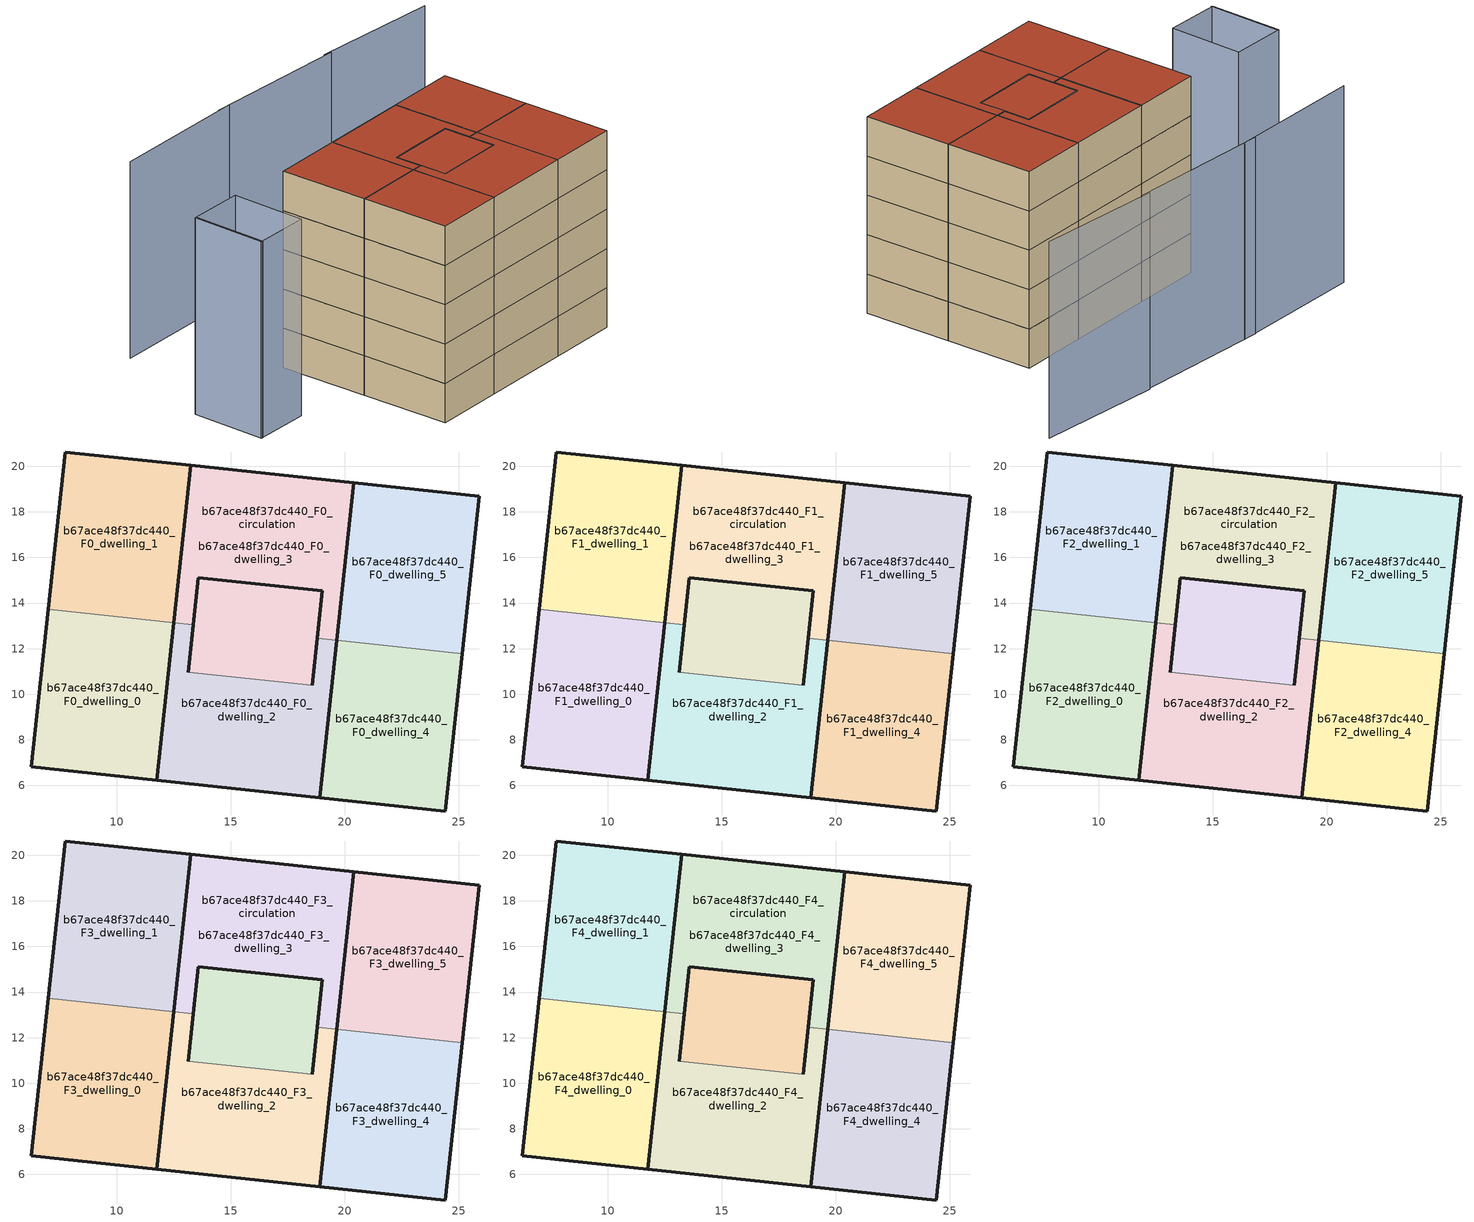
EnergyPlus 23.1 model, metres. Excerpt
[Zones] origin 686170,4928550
b67ace48f37dc440_F0_dwelling_0
 floor ground (EU_floor_Construction): 12.51,13.13 11.77,6.24 6.26,6.83 7,13.73 z0
 wall outside (EU_wall_Construction): 7,13.73 6.26,6.83 11.77,6.24 12.51,13.13 z0:3
 wall to b67ace48f37dc440_F0_dwelling_1 (EU_wall_Construction): 12.51,13.13 7,13.73 z0:3
b67ace48f37dc440_F0_dwelling_1
 floor ground (EU_floor_Construction): 13.25,20.03 12.51,13.13 7,13.73 7.74,20.62 z0
 wall outside (EU_wall_Construction): 12.51,13.13 13.25,20.03 7.74,20.62 7,13.73 z0:3
b67ace48f37dc440_F0_dwelling_2
 floor ground (EU_floor_Construction): 19.65,12.37 18.91,5.47 11.77,6.24 12.51,13.13 13.35,13.04 13.13,10.98 18.58,10.39 18.8,12.46 z0
 wall outside (EU_wall_Construction): 12.51,13.13 11.77,6.24 18.91,5.47 19.65,12.37 / 18.8,12.46 18.58,10.39 / 13.13,10.98 13.35,13.04 z0:3
 wall to b67ace48f37dc440_F0_dwelling_3 (EU_wall_Construction): 19.65,12.37 18.8,12.46 / 13.35,13.04 12.51,13.13 z0:3
 wall to b67ace48f37dc440_F0_circulation (EU_wall_Construction): 18.58,10.39 13.13,10.98 z0:3
b67ace48f37dc440_F0_dwelling_3
 floor ground (EU_floor_Construction): 20.39,19.26 19.65,12.37 18.8,12.46 19.02,14.53 15.25,14.93 13.58,15.11 13.35,13.04 12.51,13.13 13.25,20.03 z0; 19.02,14.53 18.8,12.46 18.58,10.39 13.13,10.98 13.58,15.11 15.25,14.93 z0
 wall outside (EU_wall_Construction): 13.35,13.04 13.58,15.11 19.02,14.53 18.8,12.46 / 19.65,12.37 20.39,19.26 13.25,20.03 12.51,13.13 z0:3
b67ace48f37dc440_F0_dwelling_4
 floor ground (EU_floor_Construction): 25.16,11.78 24.41,4.88 18.91,5.47 19.65,12.37 z0
 wall outside (EU_wall_Construction): 19.65,12.37 18.91,5.47 24.41,4.88 25.16,11.78 z0:3
 wall to b67ace48f37dc440_F0_dwelling_5 (EU_wall_Construction): 25.16,11.78 19.65,12.37 z0:3
b67ace48f37dc440_F0_dwelling_5
 floor ground (EU_floor_Construction): 25.9,18.67 25.16,11.78 19.65,12.37 20.39,19.26 z0
 wall outside (EU_wall_Construction): 25.16,11.78 25.9,18.67 20.39,19.26 19.65,12.37 z0:3
b67ace48f37dc440_F0_circulation
 floor ground (EU_floor_Construction): 20.39,19.26 19.65,12.37 18.8,12.46 19.02,14.53 15.25,14.93 13.58,15.11 13.35,13.04 12.51,13.13 13.25,20.03 z0; 19.02,14.53 18.8,12.46 18.58,10.39 13.13,10.98 13.58,15.11 15.25,14.93 z0
 wall outside (EU_wall_Construction): 18.58,10.39 19.02,14.53 13.58,15.11 13.13,10.98 z0:3
b67ace48f37dc440_F1_dwelling_0
 floor to b67ace48f37dc440_F0_dwelling_0 (EU_floor_Construction): 12.51,13.13 11.77,6.24 6.26,6.83 7,13.73 z3
 wall outside (EU_wall_Construction): 7,13.73 6.26,6.83 11.77,6.24 12.51,13.13 z3:6
 wall to b67ace48f37dc440_F1_dwelling_1 (EU_wall_Construction): 12.51,13.13 7,13.73 z3:6
b67ace48f37dc440_F1_dwelling_1
 floor to b67ace48f37dc440_F0_dwelling_1 (EU_floor_Construction): 13.25,20.03 12.51,13.13 7,13.73 7.74,20.62 z3
 wall outside (EU_wall_Construction): 12.51,13.13 13.25,20.03 7.74,20.62 7,13.73 z3:6
b67ace48f37dc440_F1_dwelling_2
 floor to b67ace48f37dc440_F0_dwelling_2 (EU_floor_Construction): 19.65,12.37 18.91,5.47 11.77,6.24 12.51,13.13 13.35,13.04 13.13,10.98 18.58,10.39 18.8,12.46 z3
 wall outside (EU_wall_Construction): 12.51,13.13 11.77,6.24 18.91,5.47 19.65,12.37 / 18.8,12.46 18.58,10.39 / 13.13,10.98 13.35,13.04 z3:6
 wall to b67ace48f37dc440_F1_dwelling_3 (EU_wall_Construction): 19.65,12.37 18.8,12.46 / 13.35,13.04 12.51,13.13 z3:6
 wall to b67ace48f37dc440_F1_circulation (EU_wall_Construction): 18.58,10.39 13.13,10.98 z3:6
b67ace48f37dc440_F1_dwelling_3
 floor outside (EU_floor_Construction): 20.39,19.26 19.65,12.37 18.8,12.46 19.02,14.53 15.25,14.93 13.58,15.11 13.35,13.04 12.51,13.13 13.25,20.03 z3
 floor to b67ace48f37dc440_F0_dwelling_3 (EU_floor_Construction): 19.02,14.53 18.8,12.46 18.58,10.39 13.13,10.98 13.58,15.11 14.55,15.01 z3
 wall outside (EU_wall_Construction): 13.35,13.04 13.58,15.11 19.02,14.53 18.8,12.46 / 19.65,12.37 20.39,19.26 13.25,20.03 12.51,13.13 z3:6
b67ace48f37dc440_F1_dwelling_4
 floor to b67ace48f37dc440_F0_dwelling_4 (EU_floor_Construction): 25.16,11.78 24.41,4.88 18.91,5.47 19.65,12.37 z3
 wall outside (EU_wall_Construction): 19.65,12.37 18.91,5.47 24.41,4.88 25.16,11.78 z3:6
 wall to b67ace48f37dc440_F1_dwelling_5 (EU_wall_Construction): 25.16,11.78 19.65,12.37 z3:6
b67ace48f37dc440_F1_dwelling_5
 floor to b67ace48f37dc440_F0_dwelling_5 (EU_floor_Construction): 25.9,18.67 25.16,11.78 19.65,12.37 20.39,19.26 z3
 wall outside (EU_wall_Construction): 25.16,11.78 25.9,18.67 20.39,19.26 19.65,12.37 z3:6
b67ace48f37dc440_F1_circulation
 floor to b67ace48f37dc440_F0_circulation (EU_floor_Construction): 20.39,19.26 19.65,12.37 18.8,12.46 19.02,14.53 15.25,14.93 13.58,15.11 13.35,13.04 12.51,13.13 13.25,20.03 z3; 19.02,14.53 18.8,12.46 18.58,10.39 13.13,10.98 13.58,15.11 17.09,14.73 z3
 wall outside (EU_wall_Construction): 18.58,10.39 19.02,14.53 13.58,15.11 13.13,10.98 z3:6
b67ace48f37dc440_F2_dwelling_0
 floor to b67ace48f37dc440_F1_dwelling_0 (EU_floor_Construction): 12.51,13.13 11.77,6.24 6.26,6.83 7,13.73 z6
 wall outside (EU_wall_Construction): 7,13.73 6.26,6.83 11.77,6.24 12.51,13.13 z6:9
 wall to b67ace48f37dc440_F2_dwelling_1 (EU_wall_Construction): 12.51,13.13 7,13.73 z6:9
b67ace48f37dc440_F2_dwelling_1
 floor to b67ace48f37dc440_F1_dwelling_1 (EU_floor_Construction): 13.25,20.03 12.51,13.13 7,13.73 7.74,20.62 z6
 wall outside (EU_wall_Construction): 12.51,13.13 13.25,20.03 7.74,20.62 7,13.73 z6:9
b67ace48f37dc440_F2_dwelling_2
 floor to b67ace48f37dc440_F1_dwelling_2 (EU_floor_Construction): 19.65,12.37 18.91,5.47 11.77,6.24 12.51,13.13 13.35,13.04 13.13,10.98 18.58,10.39 18.8,12.46 z6
 wall outside (EU_wall_Construction): 12.51,13.13 11.77,6.24 18.91,5.47 19.65,12.37 / 18.8,12.46 18.58,10.39 / 13.13,10.98 13.35,13.04 z6:9
 wall to b67ace48f37dc440_F2_dwelling_3 (EU_wall_Construction): 19.65,12.37 18.8,12.46 / 13.35,13.04 12.51,13.13 z6:9
 wall to b67ace48f37dc440_F2_circulation (EU_wall_Construction): 18.58,10.39 13.13,10.98 z6:9
b67ace48f37dc440_F2_dwelling_3
 floor outside (EU_floor_Construction): 20.39,19.26 19.65,12.37 18.8,12.46 19.02,14.53 15.25,14.93 13.58,15.11 13.35,13.04 12.51,13.13 13.25,20.03 z6
 floor to b67ace48f37dc440_F1_dwelling_3 (EU_floor_Construction): 19.02,14.53 18.8,12.46 18.58,10.39 13.13,10.98 13.58,15.11 14.55,15.01 z6
 wall outside (EU_wall_Construction): 13.35,13.04 13.58,15.11 19.02,14.53 18.8,12.46 / 19.65,12.37 20.39,19.26 13.25,20.03 12.51,13.13 z6:9
b67ace48f37dc440_F2_dwelling_4
 floor to b67ace48f37dc440_F1_dwelling_4 (EU_floor_Construction): 25.16,11.78 24.41,4.88 18.91,5.47 19.65,12.37 z6
 wall outside (EU_wall_Construction): 19.65,12.37 18.91,5.47 24.41,4.88 25.16,11.78 z6:9
 wall to b67ace48f37dc440_F2_dwelling_5 (EU_wall_Construction): 25.16,11.78 19.65,12.37 z6:9
b67ace48f37dc440_F2_dwelling_5
 floor to b67ace48f37dc440_F1_dwelling_5 (EU_floor_Construction): 25.9,18.67 25.16,11.78 19.65,12.37 20.39,19.26 z6
 wall outside (EU_wall_Construction): 25.16,11.78 25.9,18.67 20.39,19.26 19.65,12.37 z6:9
b67ace48f37dc440_F2_circulation
 floor to b67ace48f37dc440_F1_circulation (EU_floor_Construction): 20.39,19.26 19.65,12.37 18.8,12.46 19.02,14.53 15.25,14.93 13.58,15.11 13.35,13.04 12.51,13.13 13.25,20.03 z6; 19.02,14.53 18.8,12.46 18.58,10.39 13.13,10.98 13.58,15.11 17.09,14.73 z6
 wall outside (EU_wall_Construction): 18.58,10.39 19.02,14.53 13.58,15.11 13.13,10.98 z6:9
b67ace48f37dc440_F3_dwelling_0
 floor to b67ace48f37dc440_F2_dwelling_0 (EU_floor_Construction): 12.51,13.13 11.77,6.24 6.26,6.83 7,13.73 z9
 wall outside (EU_wall_Construction): 7,13.73 6.26,6.83 11.77,6.24 12.51,13.13 z9:12
 wall to b67ace48f37dc440_F3_dwelling_1 (EU_wall_Construction): 12.51,13.13 7,13.73 z9:12
b67ace48f37dc440_F3_dwelling_1
 floor to b67ace48f37dc440_F2_dwelling_1 (EU_floor_Construction): 13.25,20.03 12.51,13.13 7,13.73 7.74,20.62 z9
 wall outside (EU_wall_Construction): 12.51,13.13 13.25,20.03 7.74,20.62 7,13.73 z9:12
b67ace48f37dc440_F3_dwelling_2
 floor to b67ace48f37dc440_F2_dwelling_2 (EU_floor_Construction): 19.65,12.37 18.91,5.47 11.77,6.24 12.51,13.13 13.35,13.04 13.13,10.98 18.58,10.39 18.8,12.46 z9
 wall outside (EU_wall_Construction): 12.51,13.13 11.77,6.24 18.91,5.47 19.65,12.37 / 18.8,12.46 18.58,10.39 / 13.13,10.98 13.35,13.04 z9:12
 wall to b67ace48f37dc440_F3_dwelling_3 (EU_wall_Construction): 19.65,12.37 18.8,12.46 / 13.35,13.04 12.51,13.13 z9:12
 wall to b67ace48f37dc440_F3_circulation (EU_wall_Construction): 18.58,10.39 13.13,10.98 z9:12
b67ace48f37dc440_F3_dwelling_3
 floor outside (EU_floor_Construction): 20.39,19.26 19.65,12.37 18.8,12.46 19.02,14.53 15.25,14.93 13.58,15.11 13.35,13.04 12.51,13.13 13.25,20.03 z9
 floor to b67ace48f37dc440_F2_dwelling_3 (EU_floor_Construction): 19.02,14.53 18.8,12.46 18.58,10.39 13.13,10.98 13.58,15.11 14.55,15.01 z9
 wall outside (EU_wall_Construction): 13.35,13.04 13.58,15.11 19.02,14.53 18.8,12.46 / 19.65,12.37 20.39,19.26 13.25,20.03 12.51,13.13 z9:12
b67ace48f37dc440_F3_dwelling_4
 floor to b67ace48f37dc440_F2_dwelling_4 (EU_floor_Construction): 25.16,11.78 24.41,4.88 18.91,5.47 19.65,12.37 z9
 wall outside (EU_wall_Construction): 19.65,12.37 18.91,5.47 24.41,4.88 25.16,11.78 z9:12
 wall to b67ace48f37dc440_F3_dwelling_5 (EU_wall_Construction): 25.16,11.78 19.65,12.37 z9:12
b67ace48f37dc440_F3_dwelling_5
 floor to b67ace48f37dc440_F2_dwelling_5 (EU_floor_Construction): 25.9,18.67 25.16,11.78 19.65,12.37 20.39,19.26 z9
 wall outside (EU_wall_Construction): 25.16,11.78 25.9,18.67 20.39,19.26 19.65,12.37 z9:12
b67ace48f37dc440_F3_circulation
 floor to b67ace48f37dc440_F2_circulation (EU_floor_Construction): 20.39,19.26 19.65,12.37 18.8,12.46 19.02,14.53 15.25,14.93 13.58,15.11 13.35,13.04 12.51,13.13 13.25,20.03 z9; 19.02,14.53 18.8,12.46 18.58,10.39 13.13,10.98 13.58,15.11 17.09,14.73 z9
 wall outside (EU_wall_Construction): 18.58,10.39 19.02,14.53 13.58,15.11 13.13,10.98 z9:12
b67ace48f37dc440_F4_dwelling_0
 floor to b67ace48f37dc440_F3_dwelling_0 (EU_floor_Construction): 12.51,13.13 11.77,6.24 6.26,6.83 7,13.73 z12
 wall outside (EU_wall_Construction): 7,13.73 6.26,6.83 11.77,6.24 12.51,13.13 z12:15
 wall to b67ace48f37dc440_F4_dwelling_1 (EU_wall_Construction): 12.51,13.13 7,13.73 z12:15
 roof outside (EU_roof_Construction): 11.77,6.24 12.51,13.13 7,13.73 6.26,6.83 z15
b67ace48f37dc440_F4_dwelling_1
 floor to b67ace48f37dc440_F3_dwelling_1 (EU_floor_Construction): 13.25,20.03 12.51,13.13 7,13.73 7.74,20.62 z12
 wall outside (EU_wall_Construction): 12.51,13.13 13.25,20.03 7.74,20.62 7,13.73 z12:15
 roof outside (EU_roof_Construction): 12.51,13.13 13.25,20.03 7.74,20.62 7,13.73 z15
b67ace48f37dc440_F4_dwelling_2
 floor to b67ace48f37dc440_F3_dwelling_2 (EU_floor_Construction): 19.65,12.37 18.91,5.47 11.77,6.24 12.51,13.13 13.35,13.04 13.13,10.98 18.58,10.39 18.8,12.46 z12
 wall outside (EU_wall_Construction): 12.51,13.13 11.77,6.24 18.91,5.47 19.65,12.37 / 18.8,12.46 18.58,10.39 / 13.13,10.98 13.35,13.04 z12:15
 wall to b67ace48f37dc440_F4_dwelling_3 (EU_wall_Construction): 19.65,12.37 18.8,12.46 / 13.35,13.04 12.51,13.13 z12:15
 wall to b67ace48f37dc440_F4_circulation (EU_wall_Construction): 18.58,10.39 13.13,10.98 z12:15
 roof outside (EU_roof_Construction): 18.91,5.47 19.65,12.37 18.8,12.46 18.58,10.39 13.13,10.98 13.35,13.04 12.51,13.13 11.77,6.24 z15
b67ace48f37dc440_F4_dwelling_3
 floor outside (EU_floor_Construction): 20.39,19.26 19.65,12.37 18.8,12.46 19.02,14.53 15.25,14.93 13.58,15.11 13.35,13.04 12.51,13.13 13.25,20.03 z12
 floor to b67ace48f37dc440_F3_dwelling_3 (EU_floor_Construction): 19.02,14.53 18.8,12.46 18.58,10.39 13.13,10.98 13.58,15.11 14.55,15.01 z12
 wall outside (EU_wall_Construction): 13.35,13.04 13.58,15.11 19.02,14.53 18.8,12.46 / 19.65,12.37 20.39,19.26 13.25,20.03 12.51,13.13 z12:15
 roof outside (EU_roof_Construction): 19.02,14.53 18.8,12.46 18.58,10.39 13.13,10.98 13.58,15.11 15.25,14.93 z15; 20.39,19.26 19.65,12.37 18.8,12.46 19.02,14.53 15.25,14.93 13.58,15.11 13.35,13.04 12.51,13.13 13.25,20.03 z15
b67ace48f37dc440_F4_dwelling_4
 floor to b67ace48f37dc440_F3_dwelling_4 (EU_floor_Construction): 25.16,11.78 24.41,4.88 18.91,5.47 19.65,12.37 z12
 wall outside (EU_wall_Construction): 19.65,12.37 18.91,5.47 24.41,4.88 25.16,11.78 z12:15
 wall to b67ace48f37dc440_F4_dwelling_5 (EU_wall_Construction): 25.16,11.78 19.65,12.37 z12:15
 roof outside (EU_roof_Construction): 24.41,4.88 25.16,11.78 19.65,12.37 18.91,5.47 z15
b67ace48f37dc440_F4_dwelling_5
 floor to b67ace48f37dc440_F3_dwelling_5 (EU_floor_Construction): 25.9,18.67 25.16,11.78 19.65,12.37 20.39,19.26 z12
 wall outside (EU_wall_Construction): 25.16,11.78 25.9,18.67 20.39,19.26 19.65,12.37 z12:15
 roof outside (EU_roof_Construction): 25.16,11.78 25.9,18.67 20.39,19.26 19.65,12.37 z15
b67ace48f37dc440_F4_circulation
 floor to b67ace48f37dc440_F3_circulation (EU_floor_Construction): 20.39,19.26 19.65,12.37 18.8,12.46 19.02,14.53 15.25,14.93 13.58,15.11 13.35,13.04 12.51,13.13 13.25,20.03 z12; 19.02,14.53 18.8,12.46 18.58,10.39 13.13,10.98 13.58,15.11 17.09,14.73 z12
 wall outside (EU_wall_Construction): 18.58,10.39 19.02,14.53 13.58,15.11 13.13,10.98 z12:15
 roof outside (EU_roof_Construction): 19.02,14.53 18.8,12.46 18.58,10.39 13.13,10.98 13.58,15.11 15.25,14.93 z15; 20.39,19.26 19.65,12.37 18.8,12.46 19.02,14.53 15.25,14.93 13.58,15.11 13.35,13.04 12.51,13.13 13.25,20.03 z15
shading: -1.35,22.11 -2.12,16.35 / 34.27,25.32 24.41,27.38 / 24.93,27.15 13.42,29.19 / 14.52,29 3.58,30.33 / 2.89,21.55 2.11,15.82 / 2.11,15.82 -2.2,16.41 / -2.2,16.41 -1.41,22.14 / -1.41,22.14 2.89,21.55 z0:15
[Building]
EU S2 Campaign: North Axis=0; Terrain=City; Solar Distribution=FullExterior
[Site:Location]
Bologna: Latitude=44.5; Longitude=11.25; Time Zone=1; Elevation=37
[SizingPeriod:WeatherFileDays]
AnnualSizingPeriod: Begin Month=1; Begin Day of Month=1; End Month=12; End Day of Month=31; Day of Week for Start Day=Monday; Use Weather File Daylight Saving Period=No; Use Weather File Rain and Snow Indicators=No
[MATERIAL]
EU_InternalMass_Material: Roughness=MediumRough; Thickness=0.1; Conductivity=1; Density=1800; Specific Heat=900; Thermal Absorptance=0.9; Solar Absorptance=0.7; Visible Absorptance=0.7
[MATERIAL:NOMASS] Roughness=MediumRough; Thermal Absorptance=0.9; Solar Absorptance=0.7; Visible Absorptance=0.7
Name | Thermal Resistance
EU_wall_NoMass | 0.779417
EU_roof_NoMass | 0.435466
EU_floor_NoMass | 0.588222
[CONSTRUCTION]
EU_wall_Construction: EU_wall_NoMass
EU_roof_Construction: EU_roof_NoMass
EU_floor_Construction: EU_floor_NoMass
EU_InternalMass_Construction: EU_InternalMass_Material
[ZONE] Type=1; Multiplier=1; Ceiling Height=autocalculate; Floor Area=autocalculate; Part of Total Floor Area=Yes
Name | Volume
b67ace48f37dc440_F0_dwelling_0; b67ace48f37dc440_F1_dwelling_0; b67ace48f37dc440_F2_dwelling_0; b67ace48f37dc440_F3_dwelling_0; b67ace48f37dc440_F4_dwelling_0 | 115.217
b67ace48f37dc440_F0_dwelling_1; b67ace48f37dc440_F1_dwelling_1; b67ace48f37dc440_F2_dwelling_1; b67ace48f37dc440_F3_dwelling_1; b67ace48f37dc440_F4_dwelling_1; b67ace48f37dc440_F0_dwelling_2; b67ace48f37dc440_F1_dwelling_2; b67ace48f37dc440_F2_dwelling_2; b67ace48f37dc440_F3_dwelling_2; b67ace48f37dc440_F4_dwelling_2; b67ace48f37dc440_F0_dwelling_4; b67ace48f37dc440_F1_dwelling_4; b67ace48f37dc440_F2_dwelling_4; b67ace48f37dc440_F3_dwelling_4; b67ace48f37dc440_F4_dwelling_4; b67ace48f37dc440_F0_dwelling_5; b67ace48f37dc440_F1_dwelling_5; b67ace48f37dc440_F2_dwelling_5; b67ace48f37dc440_F3_dwelling_5; b67ace48f37dc440_F4_dwelling_5 | 115.218
b67ace48f37dc440_F0_dwelling_3; b67ace48f37dc440_F0_circulation | 183.589
b67ace48f37dc440_F1_dwelling_3; b67ace48f37dc440_F2_dwelling_3; b67ace48f37dc440_F3_dwelling_3; b67ace48f37dc440_F4_dwelling_3; b67ace48f37dc440_F1_circulation; b67ace48f37dc440_F2_circulation; b67ace48f37dc440_F3_circulation; b67ace48f37dc440_F4_circulation | 183.59
[INTERNALMASS] Construction=EU_InternalMass_Construction; Surface Area=38.4059
Name | Zone or ZoneList
b67ace48f37dc440_F0_dwelling_0_EU_InternalMass | b67ace48f37dc440_F0_dwelling_0
b67ace48f37dc440_F0_dwelling_1_EU_InternalMass | b67ace48f37dc440_F0_dwelling_1
b67ace48f37dc440_F0_dwelling_2_EU_InternalMass | b67ace48f37dc440_F0_dwelling_2
b67ace48f37dc440_F0_dwelling_3_EU_InternalMass | b67ace48f37dc440_F0_dwelling_3
b67ace48f37dc440_F0_dwelling_4_EU_InternalMass | b67ace48f37dc440_F0_dwelling_4
b67ace48f37dc440_F0_dwelling_5_EU_InternalMass | b67ace48f37dc440_F0_dwelling_5
b67ace48f37dc440_F1_dwelling_0_EU_InternalMass | b67ace48f37dc440_F1_dwelling_0
b67ace48f37dc440_F1_dwelling_1_EU_InternalMass | b67ace48f37dc440_F1_dwelling_1
b67ace48f37dc440_F1_dwelling_2_EU_InternalMass | b67ace48f37dc440_F1_dwelling_2
b67ace48f37dc440_F1_dwelling_3_EU_InternalMass | b67ace48f37dc440_F1_dwelling_3
b67ace48f37dc440_F1_dwelling_4_EU_InternalMass | b67ace48f37dc440_F1_dwelling_4
b67ace48f37dc440_F1_dwelling_5_EU_InternalMass | b67ace48f37dc440_F1_dwelling_5
b67ace48f37dc440_F2_dwelling_0_EU_InternalMass | b67ace48f37dc440_F2_dwelling_0
b67ace48f37dc440_F2_dwelling_1_EU_InternalMass | b67ace48f37dc440_F2_dwelling_1
b67ace48f37dc440_F2_dwelling_2_EU_InternalMass | b67ace48f37dc440_F2_dwelling_2
b67ace48f37dc440_F2_dwelling_3_EU_InternalMass | b67ace48f37dc440_F2_dwelling_3
b67ace48f37dc440_F2_dwelling_4_EU_InternalMass | b67ace48f37dc440_F2_dwelling_4
b67ace48f37dc440_F2_dwelling_5_EU_InternalMass | b67ace48f37dc440_F2_dwelling_5
b67ace48f37dc440_F3_dwelling_0_EU_InternalMass | b67ace48f37dc440_F3_dwelling_0
b67ace48f37dc440_F3_dwelling_1_EU_InternalMass | b67ace48f37dc440_F3_dwelling_1
b67ace48f37dc440_F3_dwelling_2_EU_InternalMass | b67ace48f37dc440_F3_dwelling_2
b67ace48f37dc440_F3_dwelling_3_EU_InternalMass | b67ace48f37dc440_F3_dwelling_3
b67ace48f37dc440_F3_dwelling_4_EU_InternalMass | b67ace48f37dc440_F3_dwelling_4
b67ace48f37dc440_F3_dwelling_5_EU_InternalMass | b67ace48f37dc440_F3_dwelling_5
b67ace48f37dc440_F4_dwelling_0_EU_InternalMass | b67ace48f37dc440_F4_dwelling_0
b67ace48f37dc440_F4_dwelling_1_EU_InternalMass | b67ace48f37dc440_F4_dwelling_1
b67ace48f37dc440_F4_dwelling_2_EU_InternalMass | b67ace48f37dc440_F4_dwelling_2
b67ace48f37dc440_F4_dwelling_3_EU_InternalMass | b67ace48f37dc440_F4_dwelling_3
b67ace48f37dc440_F4_dwelling_4_EU_InternalMass | b67ace48f37dc440_F4_dwelling_4
b67ace48f37dc440_F4_dwelling_5_EU_InternalMass | b67ace48f37dc440_F4_dwelling_5
[OTHEREQUIPMENT] Fuel Type=Electricity; Design Level Calculation Method=Watts/Area; Power per Zone Floor Area=1; Fraction Latent=0; Fraction Radiant=0; Fraction Lost=0; Carbon Dioxide Generation Rate=0; EndUse Subcategory=EU_Step8_InternalGains
Name | Zone or ZoneList or Space or SpaceList | Schedule
EU_Step8_InternalGain_b67ace48f37dc440_F0_dwelling_0_f000 | b67ace48f37dc440_F0_dwelling_0 | EU_Step8_GainSchedule_b67ace48f37dc440_F0_dwelling_0_f000
EU_Step8_InternalGain_b67ace48f37dc440_F0_dwelling_1_f000 | b67ace48f37dc440_F0_dwelling_1 | EU_Step8_GainSchedule_b67ace48f37dc440_F0_dwelling_1_f000
EU_Step8_InternalGain_b67ace48f37dc440_F0_dwelling_2_f000 | b67ace48f37dc440_F0_dwelling_2 | EU_Step8_GainSchedule_b67ace48f37dc440_F0_dwelling_2_f000
EU_Step8_InternalGain_b67ace48f37dc440_F0_dwelling_3_f000 | b67ace48f37dc440_F0_dwelling_3 | EU_Step8_GainSchedule_b67ace48f37dc440_F0_dwelling_3_f000
EU_Step8_InternalGain_b67ace48f37dc440_F0_dwelling_4_f000 | b67ace48f37dc440_F0_dwelling_4 | EU_Step8_GainSchedule_b67ace48f37dc440_F0_dwelling_4_f000
EU_Step8_InternalGain_b67ace48f37dc440_F0_dwelling_5_f000 | b67ace48f37dc440_F0_dwelling_5 | EU_Step8_GainSchedule_b67ace48f37dc440_F0_dwelling_5_f000
EU_Step8_InternalGain_b67ace48f37dc440_F1_dwelling_0_f000 | b67ace48f37dc440_F1_dwelling_0 | EU_Step8_GainSchedule_b67ace48f37dc440_F1_dwelling_0_f000
EU_Step8_InternalGain_b67ace48f37dc440_F1_dwelling_1_f000 | b67ace48f37dc440_F1_dwelling_1 | EU_Step8_GainSchedule_b67ace48f37dc440_F1_dwelling_1_f000
EU_Step8_InternalGain_b67ace48f37dc440_F1_dwelling_2_f000 | b67ace48f37dc440_F1_dwelling_2 | EU_Step8_GainSchedule_b67ace48f37dc440_F1_dwelling_2_f000
EU_Step8_InternalGain_b67ace48f37dc440_F1_dwelling_3_f000 | b67ace48f37dc440_F1_dwelling_3 | EU_Step8_GainSchedule_b67ace48f37dc440_F1_dwelling_3_f000
EU_Step8_InternalGain_b67ace48f37dc440_F1_dwelling_4_f000 | b67ace48f37dc440_F1_dwelling_4 | EU_Step8_GainSchedule_b67ace48f37dc440_F1_dwelling_4_f000
EU_Step8_InternalGain_b67ace48f37dc440_F1_dwelling_5_f000 | b67ace48f37dc440_F1_dwelling_5 | EU_Step8_GainSchedule_b67ace48f37dc440_F1_dwelling_5_f000
EU_Step8_InternalGain_b67ace48f37dc440_F2_dwelling_0_f000 | b67ace48f37dc440_F2_dwelling_0 | EU_Step8_GainSchedule_b67ace48f37dc440_F2_dwelling_0_f000
EU_Step8_InternalGain_b67ace48f37dc440_F2_dwelling_1_f000 | b67ace48f37dc440_F2_dwelling_1 | EU_Step8_GainSchedule_b67ace48f37dc440_F2_dwelling_1_f000
EU_Step8_InternalGain_b67ace48f37dc440_F2_dwelling_2_f000 | b67ace48f37dc440_F2_dwelling_2 | EU_Step8_GainSchedule_b67ace48f37dc440_F2_dwelling_2_f000
EU_Step8_InternalGain_b67ace48f37dc440_F2_dwelling_3_f000 | b67ace48f37dc440_F2_dwelling_3 | EU_Step8_GainSchedule_b67ace48f37dc440_F2_dwelling_3_f000
EU_Step8_InternalGain_b67ace48f37dc440_F2_dwelling_4_f000 | b67ace48f37dc440_F2_dwelling_4 | EU_Step8_GainSchedule_b67ace48f37dc440_F2_dwelling_4_f000
EU_Step8_InternalGain_b67ace48f37dc440_F2_dwelling_5_f000 | b67ace48f37dc440_F2_dwelling_5 | EU_Step8_GainSchedule_b67ace48f37dc440_F2_dwelling_5_f000
EU_Step8_InternalGain_b67ace48f37dc440_F3_dwelling_0_f000 | b67ace48f37dc440_F3_dwelling_0 | EU_Step8_GainSchedule_b67ace48f37dc440_F3_dwelling_0_f000
EU_Step8_InternalGain_b67ace48f37dc440_F3_dwelling_1_f000 | b67ace48f37dc440_F3_dwelling_1 | EU_Step8_GainSchedule_b67ace48f37dc440_F3_dwelling_1_f000
EU_Step8_InternalGain_b67ace48f37dc440_F3_dwelling_2_f000 | b67ace48f37dc440_F3_dwelling_2 | EU_Step8_GainSchedule_b67ace48f37dc440_F3_dwelling_2_f000
EU_Step8_InternalGain_b67ace48f37dc440_F3_dwelling_3_f000 | b67ace48f37dc440_F3_dwelling_3 | EU_Step8_GainSchedule_b67ace48f37dc440_F3_dwelling_3_f000
EU_Step8_InternalGain_b67ace48f37dc440_F3_dwelling_4_f000 | b67ace48f37dc440_F3_dwelling_4 | EU_Step8_GainSchedule_b67ace48f37dc440_F3_dwelling_4_f000
EU_Step8_InternalGain_b67ace48f37dc440_F3_dwelling_5_f000 | b67ace48f37dc440_F3_dwelling_5 | EU_Step8_GainSchedule_b67ace48f37dc440_F3_dwelling_5_f000
EU_Step8_InternalGain_b67ace48f37dc440_F4_dwelling_0_f000 | b67ace48f37dc440_F4_dwelling_0 | EU_Step8_GainSchedule_b67ace48f37dc440_F4_dwelling_0_f000
EU_Step8_InternalGain_b67ace48f37dc440_F4_dwelling_1_f000 | b67ace48f37dc440_F4_dwelling_1 | EU_Step8_GainSchedule_b67ace48f37dc440_F4_dwelling_1_f000
EU_Step8_InternalGain_b67ace48f37dc440_F4_dwelling_2_f000 | b67ace48f37dc440_F4_dwelling_2 | EU_Step8_GainSchedule_b67ace48f37dc440_F4_dwelling_2_f000
EU_Step8_InternalGain_b67ace48f37dc440_F4_dwelling_3_f000 | b67ace48f37dc440_F4_dwelling_3 | EU_Step8_GainSchedule_b67ace48f37dc440_F4_dwelling_3_f000
EU_Step8_InternalGain_b67ace48f37dc440_F4_dwelling_4_f000 | b67ace48f37dc440_F4_dwelling_4 | EU_Step8_GainSchedule_b67ace48f37dc440_F4_dwelling_4_f000
EU_Step8_InternalGain_b67ace48f37dc440_F4_dwelling_5_f000 | b67ace48f37dc440_F4_dwelling_5 | EU_Step8_GainSchedule_b67ace48f37dc440_F4_dwelling_5_f000
[ZONEINFILTRATION:DESIGNFLOWRATE] Schedule=EU_AlwaysOn; Design Flow Rate Calculation Method=Flow/Area; Flow Rate per Floor Area=0.0005; Constant Term Coefficient=1; Temperature Term Coefficient=0; Velocity Term Coefficient=0; Velocity Squared Term Coefficient=0
Name | Zone or ZoneList or Space or SpaceList
EU_Circulation_Infiltration_b67ace48f37dc440_F0_circulation | b67ace48f37dc440_F0_circulation
EU_Circulation_Infiltration_b67ace48f37dc440_F1_circulation | b67ace48f37dc440_F1_circulation
EU_Circulation_Infiltration_b67ace48f37dc440_F2_circulation | b67ace48f37dc440_F2_circulation
EU_Circulation_Infiltration_b67ace48f37dc440_F3_circulation | b67ace48f37dc440_F3_circulation
EU_Circulation_Infiltration_b67ace48f37dc440_F4_circulation | b67ace48f37dc440_F4_circulation
[ZONEVENTILATION:DESIGNFLOWRATE] Schedule=EU_AlwaysOn; Design Flow Rate Calculation Method=AirChanges/Hour; Air Changes per Hour=0.712058; Ventilation Type=Natural; Fan Pressure Rise=0; Fan Total Efficiency=1; Constant Term Coefficient=1; Temperature Term Coefficient=0; Velocity Term Coefficient=0; Velocity Squared Term Coefficient=0; Minimum Indoor Temperature=-100; Maximum Indoor Temperature=100; Delta Temperature=-100; Minimum Outdoor Temperature=-100; Maximum Outdoor Temperature=100; Maximum Wind Speed=40
Name | Zone or ZoneList or Space or SpaceList
EU_ConstantAir_b67ace48f37dc440_F0_dwelling_0 | b67ace48f37dc440_F0_dwelling_0
EU_ConstantAir_b67ace48f37dc440_F0_dwelling_1 | b67ace48f37dc440_F0_dwelling_1
EU_ConstantAir_b67ace48f37dc440_F0_dwelling_2 | b67ace48f37dc440_F0_dwelling_2
EU_ConstantAir_b67ace48f37dc440_F0_dwelling_3 | b67ace48f37dc440_F0_dwelling_3
EU_ConstantAir_b67ace48f37dc440_F0_dwelling_4 | b67ace48f37dc440_F0_dwelling_4
EU_ConstantAir_b67ace48f37dc440_F0_dwelling_5 | b67ace48f37dc440_F0_dwelling_5
EU_ConstantAir_b67ace48f37dc440_F1_dwelling_0 | b67ace48f37dc440_F1_dwelling_0
EU_ConstantAir_b67ace48f37dc440_F1_dwelling_1 | b67ace48f37dc440_F1_dwelling_1
EU_ConstantAir_b67ace48f37dc440_F1_dwelling_2 | b67ace48f37dc440_F1_dwelling_2
EU_ConstantAir_b67ace48f37dc440_F1_dwelling_3 | b67ace48f37dc440_F1_dwelling_3
EU_ConstantAir_b67ace48f37dc440_F1_dwelling_4 | b67ace48f37dc440_F1_dwelling_4
EU_ConstantAir_b67ace48f37dc440_F1_dwelling_5 | b67ace48f37dc440_F1_dwelling_5
EU_ConstantAir_b67ace48f37dc440_F2_dwelling_0 | b67ace48f37dc440_F2_dwelling_0
EU_ConstantAir_b67ace48f37dc440_F2_dwelling_1 | b67ace48f37dc440_F2_dwelling_1
EU_ConstantAir_b67ace48f37dc440_F2_dwelling_2 | b67ace48f37dc440_F2_dwelling_2
EU_ConstantAir_b67ace48f37dc440_F2_dwelling_3 | b67ace48f37dc440_F2_dwelling_3
EU_ConstantAir_b67ace48f37dc440_F2_dwelling_4 | b67ace48f37dc440_F2_dwelling_4
EU_ConstantAir_b67ace48f37dc440_F2_dwelling_5 | b67ace48f37dc440_F2_dwelling_5
EU_ConstantAir_b67ace48f37dc440_F3_dwelling_0 | b67ace48f37dc440_F3_dwelling_0
EU_ConstantAir_b67ace48f37dc440_F3_dwelling_1 | b67ace48f37dc440_F3_dwelling_1
EU_ConstantAir_b67ace48f37dc440_F3_dwelling_2 | b67ace48f37dc440_F3_dwelling_2
EU_ConstantAir_b67ace48f37dc440_F3_dwelling_3 | b67ace48f37dc440_F3_dwelling_3
EU_ConstantAir_b67ace48f37dc440_F3_dwelling_4 | b67ace48f37dc440_F3_dwelling_4
EU_ConstantAir_b67ace48f37dc440_F3_dwelling_5 | b67ace48f37dc440_F3_dwelling_5
EU_ConstantAir_b67ace48f37dc440_F4_dwelling_0 | b67ace48f37dc440_F4_dwelling_0
EU_ConstantAir_b67ace48f37dc440_F4_dwelling_1 | b67ace48f37dc440_F4_dwelling_1
EU_ConstantAir_b67ace48f37dc440_F4_dwelling_2 | b67ace48f37dc440_F4_dwelling_2
EU_ConstantAir_b67ace48f37dc440_F4_dwelling_3 | b67ace48f37dc440_F4_dwelling_3
EU_ConstantAir_b67ace48f37dc440_F4_dwelling_4 | b67ace48f37dc440_F4_dwelling_4
EU_ConstantAir_b67ace48f37dc440_F4_dwelling_5 | b67ace48f37dc440_F4_dwelling_5
[HVACTEMPLATE:THERMOSTAT] Constant Heating Setpoint=20; Constant Cooling Setpoint=50
EU_HeatOnly_b67ace48f37dc440_F0_dwelling_0; EU_HeatOnly_b67ace48f37dc440_F0_dwelling_1; EU_HeatOnly_b67ace48f37dc440_F0_dwelling_2; EU_HeatOnly_b67ace48f37dc440_F0_dwelling_3; EU_HeatOnly_b67ace48f37dc440_F0_dwelling_4; EU_HeatOnly_b67ace48f37dc440_F0_dwelling_5; EU_HeatOnly_b67ace48f37dc440_F1_dwelling_0; EU_HeatOnly_b67ace48f37dc440_F1_dwelling_1; EU_HeatOnly_b67ace48f37dc440_F1_dwelling_2; EU_HeatOnly_b67ace48f37dc440_F1_dwelling_3; EU_HeatOnly_b67ace48f37dc440_F1_dwelling_4; EU_HeatOnly_b67ace48f37dc440_F1_dwelling_5; EU_HeatOnly_b67ace48f37dc440_F2_dwelling_0; EU_HeatOnly_b67ace48f37dc440_F2_dwelling_1; EU_HeatOnly_b67ace48f37dc440_F2_dwelling_2; EU_HeatOnly_b67ace48f37dc440_F2_dwelling_3; EU_HeatOnly_b67ace48f37dc440_F2_dwelling_4; EU_HeatOnly_b67ace48f37dc440_F2_dwelling_5; EU_HeatOnly_b67ace48f37dc440_F3_dwelling_0; EU_HeatOnly_b67ace48f37dc440_F3_dwelling_1; EU_HeatOnly_b67ace48f37dc440_F3_dwelling_2; EU_HeatOnly_b67ace48f37dc440_F3_dwelling_3; EU_HeatOnly_b67ace48f37dc440_F3_dwelling_4; EU_HeatOnly_b67ace48f37dc440_F3_dwelling_5; EU_HeatOnly_b67ace48f37dc440_F4_dwelling_0; EU_HeatOnly_b67ace48f37dc440_F4_dwelling_1; EU_HeatOnly_b67ace48f37dc440_F4_dwelling_2; EU_HeatOnly_b67ace48f37dc440_F4_dwelling_3; EU_HeatOnly_b67ace48f37dc440_F4_dwelling_4; EU_HeatOnly_b67ace48f37dc440_F4_dwelling_5
[HVACTEMPLATE:ZONE:IDEALLOADSAIRSYSTEM] System Availability Schedule=EU_AlwaysOn; Maximum Heating Supply Air Temperature=50; Minimum Cooling Supply Air Temperature=13; Maximum Heating Supply Air Humidity Ratio=0.0156; Minimum Cooling Supply Air Humidity Ratio=0.0077; Heating Limit=NoLimit; Cooling Limit=NoLimit; Heating Availability Schedule=EU_AlwaysOn; Cooling Availability Schedule=EU_CoolingOff; Dehumidification Control Type=ConstantSensibleHeatRatio; Cooling Sensible Heat Ratio=0.7; Dehumidification Setpoint=60; Humidification Control Type=None; Humidification Setpoint=30; Outdoor Air Method=None; Outdoor Air Flow Rate per Person=0.00944; Outdoor Air Flow Rate per Zone Floor Area=0; Outdoor Air Flow Rate per Zone=0; Demand Controlled Ventilation Type=None; Outdoor Air Economizer Type=NoEconomizer; Heat Recovery Type=None; Sensible Heat Recovery Effectiveness=0.7; Latent Heat Recovery Effectiveness=0.65
Name | Template Thermostat
b67ace48f37dc440_F0_dwelling_0 | EU_HeatOnly_b67ace48f37dc440_F0_dwelling_0
b67ace48f37dc440_F0_dwelling_1 | EU_HeatOnly_b67ace48f37dc440_F0_dwelling_1
b67ace48f37dc440_F0_dwelling_2 | EU_HeatOnly_b67ace48f37dc440_F0_dwelling_2
b67ace48f37dc440_F0_dwelling_3 | EU_HeatOnly_b67ace48f37dc440_F0_dwelling_3
b67ace48f37dc440_F0_dwelling_4 | EU_HeatOnly_b67ace48f37dc440_F0_dwelling_4
b67ace48f37dc440_F0_dwelling_5 | EU_HeatOnly_b67ace48f37dc440_F0_dwelling_5
b67ace48f37dc440_F1_dwelling_0 | EU_HeatOnly_b67ace48f37dc440_F1_dwelling_0
b67ace48f37dc440_F1_dwelling_1 | EU_HeatOnly_b67ace48f37dc440_F1_dwelling_1
b67ace48f37dc440_F1_dwelling_2 | EU_HeatOnly_b67ace48f37dc440_F1_dwelling_2
b67ace48f37dc440_F1_dwelling_3 | EU_HeatOnly_b67ace48f37dc440_F1_dwelling_3
b67ace48f37dc440_F1_dwelling_4 | EU_HeatOnly_b67ace48f37dc440_F1_dwelling_4
b67ace48f37dc440_F1_dwelling_5 | EU_HeatOnly_b67ace48f37dc440_F1_dwelling_5
b67ace48f37dc440_F2_dwelling_0 | EU_HeatOnly_b67ace48f37dc440_F2_dwelling_0
b67ace48f37dc440_F2_dwelling_1 | EU_HeatOnly_b67ace48f37dc440_F2_dwelling_1
b67ace48f37dc440_F2_dwelling_2 | EU_HeatOnly_b67ace48f37dc440_F2_dwelling_2
b67ace48f37dc440_F2_dwelling_3 | EU_HeatOnly_b67ace48f37dc440_F2_dwelling_3
b67ace48f37dc440_F2_dwelling_4 | EU_HeatOnly_b67ace48f37dc440_F2_dwelling_4
b67ace48f37dc440_F2_dwelling_5 | EU_HeatOnly_b67ace48f37dc440_F2_dwelling_5
b67ace48f37dc440_F3_dwelling_0 | EU_HeatOnly_b67ace48f37dc440_F3_dwelling_0
b67ace48f37dc440_F3_dwelling_1 | EU_HeatOnly_b67ace48f37dc440_F3_dwelling_1
b67ace48f37dc440_F3_dwelling_2 | EU_HeatOnly_b67ace48f37dc440_F3_dwelling_2
b67ace48f37dc440_F3_dwelling_3 | EU_HeatOnly_b67ace48f37dc440_F3_dwelling_3
b67ace48f37dc440_F3_dwelling_4 | EU_HeatOnly_b67ace48f37dc440_F3_dwelling_4
b67ace48f37dc440_F3_dwelling_5 | EU_HeatOnly_b67ace48f37dc440_F3_dwelling_5
b67ace48f37dc440_F4_dwelling_0 | EU_HeatOnly_b67ace48f37dc440_F4_dwelling_0
b67ace48f37dc440_F4_dwelling_1 | EU_HeatOnly_b67ace48f37dc440_F4_dwelling_1
b67ace48f37dc440_F4_dwelling_2 | EU_HeatOnly_b67ace48f37dc440_F4_dwelling_2
b67ace48f37dc440_F4_dwelling_3 | EU_HeatOnly_b67ace48f37dc440_F4_dwelling_3
b67ace48f37dc440_F4_dwelling_4 | EU_HeatOnly_b67ace48f37dc440_F4_dwelling_4
b67ace48f37dc440_F4_dwelling_5 | EU_HeatOnly_b67ace48f37dc440_F4_dwelling_5
[SIZING:ZONE] Zone Cooling Design Supply Air Temperature Input Method=SupplyAirTemperature; Zone Cooling Design Supply Air Temperature=13; Zone Heating Design Supply Air Temperature Input Method=SupplyAirTemperature; Zone Heating Design Supply Air Temperature=50; Zone Cooling Design Supply Air Humidity Ratio=0.008; Zone Heating Design Supply Air Humidity Ratio=0.008; Cooling Design Air Flow Method=DesignDay; Cooling Design Air Flow Rate=0; Cooling Minimum Air Flow per Zone Floor Area=0.000762; Cooling Minimum Air Flow=0; Cooling Minimum Air Flow Fraction=0.2; Heating Design Air Flow Method=DesignDay; Heating Design Air Flow Rate=0; Heating Maximum Air Flow per Zone Floor Area=0.002032; Heating Maximum Air Flow=0.141576; Heating Maximum Air Flow Fraction=0.3; Account for Dedicated Outdoor Air System=No; Dedicated Outdoor Air System Control Strategy=NeutralSupplyAir; Dedicated Outdoor Air Low Setpoint Temperature for Design=autosize; Dedicated Outdoor Air High Setpoint Temperature for Design=autosize; Zone Load Sizing Method=Sensible Load Only No Latent Load; Zone Latent Cooling Design Supply Air Humidity Ratio Input Method=HumidityRatioDifference; Zone Cooling Design Supply Air Humidity Ratio Difference=0.005; Zone Latent Heating Design Supply Air Humidity Ratio Input Method=HumidityRatioDifference; Zone Humidification Design Supply Air Humidity Ratio Difference=0.005
b67ace48f37dc440_F0_dwelling_0; b67ace48f37dc440_F0_dwelling_1; b67ace48f37dc440_F0_dwelling_2; b67ace48f37dc440_F0_dwelling_3; b67ace48f37dc440_F0_dwelling_4; b67ace48f37dc440_F0_dwelling_5; b67ace48f37dc440_F1_dwelling_0; b67ace48f37dc440_F1_dwelling_1; b67ace48f37dc440_F1_dwelling_2; b67ace48f37dc440_F1_dwelling_3; b67ace48f37dc440_F1_dwelling_4; b67ace48f37dc440_F1_dwelling_5; b67ace48f37dc440_F2_dwelling_0; b67ace48f37dc440_F2_dwelling_1; b67ace48f37dc440_F2_dwelling_2; b67ace48f37dc440_F2_dwelling_3; b67ace48f37dc440_F2_dwelling_4; b67ace48f37dc440_F2_dwelling_5; b67ace48f37dc440_F3_dwelling_0; b67ace48f37dc440_F3_dwelling_1; b67ace48f37dc440_F3_dwelling_2; b67ace48f37dc440_F3_dwelling_3; b67ace48f37dc440_F3_dwelling_4; b67ace48f37dc440_F3_dwelling_5; b67ace48f37dc440_F4_dwelling_0; b67ace48f37dc440_F4_dwelling_1; b67ace48f37dc440_F4_dwelling_2; b67ace48f37dc440_F4_dwelling_3; b67ace48f37dc440_F4_dwelling_4; b67ace48f37dc440_F4_dwelling_5
[SCHEDULE:CONSTANT]
Name | Hourly Value
EU_AlwaysOn | 1
EU_CoolingOff | 0
[SCHEDULE:FILE] Column Number=1; Rows to Skip at Top=0; Number of Hours of Data=8760; Column Separator=Comma; Interpolate to Timestep=No; Minutes per Item=60; Adjust Schedule for Daylight Savings=Yes
Name | File
EU_Step8_GainSchedule_b67ace48f37dc440_F0_dwelling_0_f000 | ../../schedules/b67ace48f37dc440/b67ace48f37dc440_F0_dwelling_0_f000_gain.csv
EU_Step8_GainSchedule_b67ace48f37dc440_F0_dwelling_1_f000 | ../../schedules/b67ace48f37dc440/b67ace48f37dc440_F0_dwelling_1_f000_gain.csv
EU_Step8_GainSchedule_b67ace48f37dc440_F0_dwelling_2_f000 | ../../schedules/b67ace48f37dc440/b67ace48f37dc440_F0_dwelling_2_f000_gain.csv
EU_Step8_GainSchedule_b67ace48f37dc440_F0_dwelling_3_f000 | ../../schedules/b67ace48f37dc440/b67ace48f37dc440_F0_dwelling_3_f000_gain.csv
EU_Step8_GainSchedule_b67ace48f37dc440_F0_dwelling_4_f000 | ../../schedules/b67ace48f37dc440/b67ace48f37dc440_F0_dwelling_4_f000_gain.csv
EU_Step8_GainSchedule_b67ace48f37dc440_F0_dwelling_5_f000 | ../../schedules/b67ace48f37dc440/b67ace48f37dc440_F0_dwelling_5_f000_gain.csv
EU_Step8_GainSchedule_b67ace48f37dc440_F1_dwelling_0_f000 | ../../schedules/b67ace48f37dc440/b67ace48f37dc440_F1_dwelling_0_f000_gain.csv
EU_Step8_GainSchedule_b67ace48f37dc440_F1_dwelling_1_f000 | ../../schedules/b67ace48f37dc440/b67ace48f37dc440_F1_dwelling_1_f000_gain.csv
EU_Step8_GainSchedule_b67ace48f37dc440_F1_dwelling_2_f000 | ../../schedules/b67ace48f37dc440/b67ace48f37dc440_F1_dwelling_2_f000_gain.csv
EU_Step8_GainSchedule_b67ace48f37dc440_F1_dwelling_3_f000 | ../../schedules/b67ace48f37dc440/b67ace48f37dc440_F1_dwelling_3_f000_gain.csv
EU_Step8_GainSchedule_b67ace48f37dc440_F1_dwelling_4_f000 | ../../schedules/b67ace48f37dc440/b67ace48f37dc440_F1_dwelling_4_f000_gain.csv
EU_Step8_GainSchedule_b67ace48f37dc440_F1_dwelling_5_f000 | ../../schedules/b67ace48f37dc440/b67ace48f37dc440_F1_dwelling_5_f000_gain.csv
EU_Step8_GainSchedule_b67ace48f37dc440_F2_dwelling_0_f000 | ../../schedules/b67ace48f37dc440/b67ace48f37dc440_F2_dwelling_0_f000_gain.csv
EU_Step8_GainSchedule_b67ace48f37dc440_F2_dwelling_1_f000 | ../../schedules/b67ace48f37dc440/b67ace48f37dc440_F2_dwelling_1_f000_gain.csv
EU_Step8_GainSchedule_b67ace48f37dc440_F2_dwelling_2_f000 | ../../schedules/b67ace48f37dc440/b67ace48f37dc440_F2_dwelling_2_f000_gain.csv
EU_Step8_GainSchedule_b67ace48f37dc440_F2_dwelling_3_f000 | ../../schedules/b67ace48f37dc440/b67ace48f37dc440_F2_dwelling_3_f000_gain.csv
EU_Step8_GainSchedule_b67ace48f37dc440_F2_dwelling_4_f000 | ../../schedules/b67ace48f37dc440/b67ace48f37dc440_F2_dwelling_4_f000_gain.csv
EU_Step8_GainSchedule_b67ace48f37dc440_F2_dwelling_5_f000 | ../../schedules/b67ace48f37dc440/b67ace48f37dc440_F2_dwelling_5_f000_gain.csv
EU_Step8_GainSchedule_b67ace48f37dc440_F3_dwelling_0_f000 | ../../schedules/b67ace48f37dc440/b67ace48f37dc440_F3_dwelling_0_f000_gain.csv
EU_Step8_GainSchedule_b67ace48f37dc440_F3_dwelling_1_f000 | ../../schedules/b67ace48f37dc440/b67ace48f37dc440_F3_dwelling_1_f000_gain.csv
EU_Step8_GainSchedule_b67ace48f37dc440_F3_dwelling_2_f000 | ../../schedules/b67ace48f37dc440/b67ace48f37dc440_F3_dwelling_2_f000_gain.csv
EU_Step8_GainSchedule_b67ace48f37dc440_F3_dwelling_3_f000 | ../../schedules/b67ace48f37dc440/b67ace48f37dc440_F3_dwelling_3_f000_gain.csv
EU_Step8_GainSchedule_b67ace48f37dc440_F3_dwelling_4_f000 | ../../schedules/b67ace48f37dc440/b67ace48f37dc440_F3_dwelling_4_f000_gain.csv
EU_Step8_GainSchedule_b67ace48f37dc440_F3_dwelling_5_f000 | ../../schedules/b67ace48f37dc440/b67ace48f37dc440_F3_dwelling_5_f000_gain.csv
EU_Step8_GainSchedule_b67ace48f37dc440_F4_dwelling_0_f000 | ../../schedules/b67ace48f37dc440/b67ace48f37dc440_F4_dwelling_0_f000_gain.csv
EU_Step8_GainSchedule_b67ace48f37dc440_F4_dwelling_1_f000 | ../../schedules/b67ace48f37dc440/b67ace48f37dc440_F4_dwelling_1_f000_gain.csv
EU_Step8_GainSchedule_b67ace48f37dc440_F4_dwelling_2_f000 | ../../schedules/b67ace48f37dc440/b67ace48f37dc440_F4_dwelling_2_f000_gain.csv
EU_Step8_GainSchedule_b67ace48f37dc440_F4_dwelling_3_f000 | ../../schedules/b67ace48f37dc440/b67ace48f37dc440_F4_dwelling_3_f000_gain.csv
EU_Step8_GainSchedule_b67ace48f37dc440_F4_dwelling_4_f000 | ../../schedules/b67ace48f37dc440/b67ace48f37dc440_F4_dwelling_4_f000_gain.csv
EU_Step8_GainSchedule_b67ace48f37dc440_F4_dwelling_5_f000 | ../../schedules/b67ace48f37dc440/b67ace48f37dc440_F4_dwelling_5_f000_gain.csv
